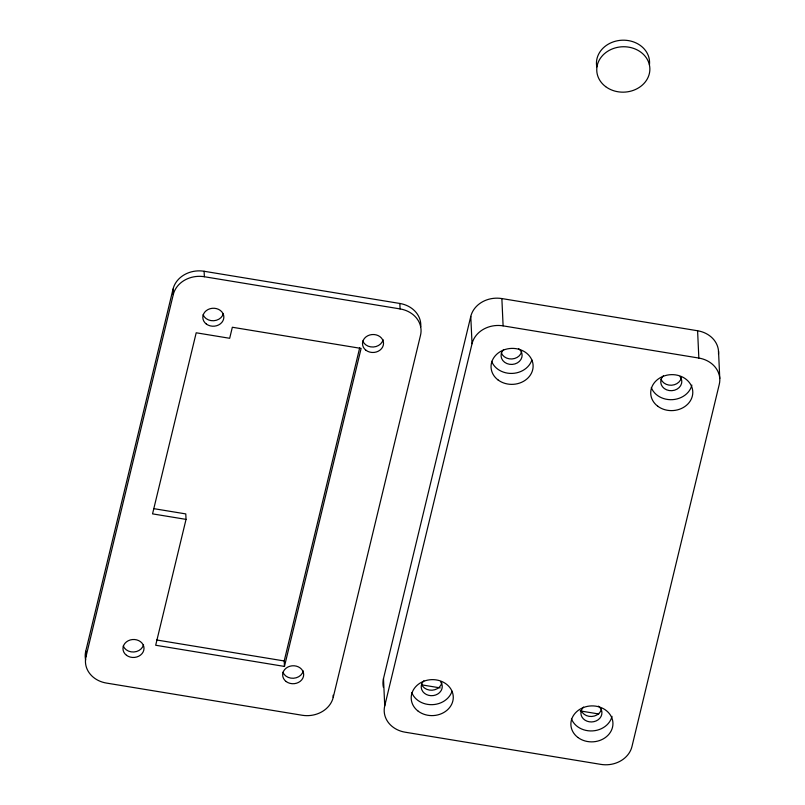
<?xml version="1.0" encoding="UTF-8"?>
<svg xmlns="http://www.w3.org/2000/svg" width="805" height="805" viewBox="0 0 805 805"><rect width="100%" height="100%" fill="white"/><g stroke="black" fill="none" stroke-linecap="round" stroke-linejoin="round"><path stroke-width="1.21" d="M85.652 660.05A26.303 22.48 -2.6 0 1 85.733 651.285L173.035 289.116A26.303 22.48 -2.6 0 1 204.108 271.265L399.844 303.465A26.303 22.48 -2.6 0 1 420.743 326.86M399.844 303.465L400.085 308.919A26.303 22.48 -2.6 0 1 420.522 335.242L333.22 697.402A26.303 22.48 -2.6 0 1 302.147 715.253L106.411 683.063A26.303 22.48 -2.6 0 1 85.984 656.739L173.276 294.58L173.035 289.116M186.036 519.376L155.687 645.248L284.457 666.429L361.113 348.424L232.343 327.253L229.677 338.291L196.199 332.787L152.548 513.872L186.036 519.376L185.784 513.912L153.544 508.609M284.457 666.429L284.215 660.965L359.694 347.841M383.411 687.349A26.303 22.48 -2.6 0 1 383.492 678.575L470.784 316.405A26.303 22.48 -2.6 0 1 501.867 298.564L697.593 330.754A26.303 22.48 -2.6 0 1 718.503 354.15M697.593 330.754L698.841 358.054A26.303 22.48 -2.6 0 1 719.268 384.377L631.965 746.537A26.303 22.48 -2.6 0 1 600.892 764.388L405.156 732.198A26.303 22.48 -2.6 0 1 384.73 705.874L472.032 343.715L470.784 316.405M173.276 294.58A26.303 22.48 -2.6 0 1 204.359 276.729L400.085 308.919M472.032 343.715A26.303 22.48 -2.6 0 1 503.105 325.864L698.841 358.054M156.683 639.985L284.215 660.965M421.629 684.844L440.214 687.903M580.194 710.926L598.779 713.975M718.523 351.211L719.771 378.511M501.867 298.564L503.105 325.864M383.492 678.575L384.73 705.874M333.119 695.218L333.22 697.402M204.108 271.265L204.359 276.729M85.733 651.285L85.984 656.739M663.411 375.824A10.525 8.996 -2.6 0 0 660.965 380.02L660.764 382.355A10.525 8.996 -2.6 0 0 669.136 390.546A10.525 8.996 -2.6 0 0 680.658 385.635L681.563 383.401A10.525 8.996 -2.6 0 0 680.054 376.66M503.729 349.561A10.525 8.996 -2.6 0 0 501.284 353.757L501.082 356.102A10.525 8.996 -2.6 0 0 509.454 364.283A10.525 8.996 -2.6 0 0 520.986 359.372L521.892 357.138A10.525 8.996 -2.6 0 0 518.581 348.646M583.555 707.072A10.525 8.996 -2.6 0 0 582.015 709.034L581.119 711.268A10.525 8.996 -2.6 0 0 589.29 721.793A10.525 8.996 -2.6 0 0 601.717 714.649L601.919 712.304A10.525 8.996 -2.6 0 0 598.407 706.156M601.466 709.195A10.525 8.996 -2.6 0 1 591.776 716.47A10.525 8.996 -2.6 0 1 581.18 710.443M681.312 377.948A10.525 8.996 -2.6 0 1 671.622 385.223A10.525 8.996 -2.6 0 1 661.026 379.195M441.794 682.932A10.525 8.996 -2.6 0 1 432.104 690.207A10.525 8.996 -2.6 0 1 421.508 684.19M440.526 681.644A10.525 8.996 -2.6 0 1 441.14 690.62L439.6 692.582A10.525 8.996 -2.6 0 1 422.947 691.747L421.76 689.644A10.525 8.996 -2.6 0 1 423.883 680.809M521.64 351.684A10.525 8.996 -2.6 0 1 511.95 358.96A10.525 8.996 -2.6 0 1 501.354 352.932M303.223 670.978A10.525 8.996 -2.6 0 1 293.523 678.253A10.525 8.996 -2.6 0 1 282.927 672.235M383.069 339.73A10.525 8.996 -2.6 0 1 373.369 347.005A10.525 8.996 -2.6 0 1 362.773 340.988M223.388 313.467A10.525 8.996 -2.6 0 1 213.697 320.742A10.525 8.996 -2.6 0 1 203.102 314.725M143.542 644.714A10.525 8.996 -2.6 0 1 133.851 651.99A10.525 8.996 -2.6 0 1 123.256 645.972M691.867 385.102A21.041 17.982 -2.6 0 1 672.477 399.652A21.041 17.982 -2.6 0 1 651.295 387.608M531.874 359.976A21.041 17.982 -2.6 0 1 512.121 373.419A21.041 17.982 -2.6 0 1 491.614 361.344M612.021 716.349A21.041 17.982 -2.6 0 1 592.631 730.9A21.041 17.982 -2.6 0 1 571.439 718.855M452.028 691.223A21.041 17.982 -2.6 0 1 432.275 704.667A21.041 17.982 -2.6 0 1 411.768 692.592M596.797 66.896A26.565 22.701 -2.6 0 1 622.164 40.21A26.565 22.701 -2.6 0 1 649.444 64.833M657.765 406.233A21.041 17.982 -2.6 0 0 692.36 396.02A21.041 17.982 -2.6 0 0 665.141 375.633A21.041 17.982 -2.6 0 0 657.765 406.233M498.094 379.98A21.041 17.982 -2.6 0 0 532.689 369.757A21.041 17.982 -2.6 0 0 505.47 349.38A21.041 17.982 -2.6 0 0 498.094 379.98M577.92 737.481A21.041 17.982 -2.6 0 0 612.514 727.267A21.041 17.982 -2.6 0 0 585.295 706.891A21.041 17.982 -2.6 0 0 577.92 737.481M418.248 711.228A21.041 17.982 -2.6 0 0 452.843 701.004A21.041 17.982 -2.6 0 0 425.624 680.628A21.041 17.982 -2.6 0 0 418.248 711.228M286.167 681.543A10.525 8.996 -2.6 0 0 303.465 676.442A10.525 8.996 -2.6 0 0 289.86 666.248A10.525 8.996 -2.6 0 0 286.167 681.543M126.496 655.29A10.525 8.996 -2.6 0 0 143.793 650.178A10.525 8.996 -2.6 0 0 130.179 639.985A10.525 8.996 -2.6 0 0 126.496 655.29M366.013 350.296A10.525 8.996 -2.6 0 0 383.311 345.194A10.525 8.996 -2.6 0 0 369.706 335.001A10.525 8.996 -2.6 0 0 366.013 350.296M206.342 324.043A10.525 8.996 -2.6 0 0 223.639 318.931A10.525 8.996 -2.6 0 0 210.025 308.738A10.525 8.996 -2.6 0 0 206.342 324.043M605.642 86.628A26.565 22.701 -2.6 0 0 649.323 73.728A26.565 22.701 -2.6 0 0 614.96 47.998A26.565 22.701 -2.6 0 0 605.642 86.628"/></g></svg>
